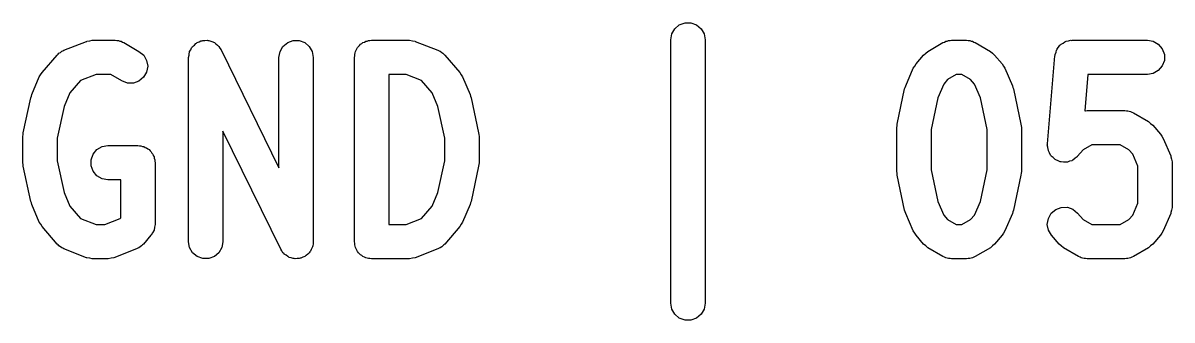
# Model space of a CAD drawing. Extents: x 100.8 to 195, y -113.5 to -35.1.
# Drawn here: x 151.821 to 156.179, y -80.514 to -79.386 of the extents above; entities that cross this region are included whole.
import ezdxf

# ---------------------------------------------------------------- set-up
doc = ezdxf.new("R2010")
doc.units = 0
doc.header["$MEASUREMENT"] = 0
doc.layers.add('BLACK', color=7, linetype='CONTINUOUS')

msp = doc.modelspace()

# ---------------------------------------------------------------- linework, layer by layer
at = {"layer": 'BLACK', "linetype": 'CONTINUOUS'}
for p, q in [((154.293, -79.4082), (154.31, -79.3937)), ((154.31, -79.3937), (154.332, -79.386)), ((154.332, -79.386), (154.354, -79.386)), ((154.354, -79.386), (154.375, -79.3937)), ((154.375, -79.3937), (154.393, -79.4082)), ((154.278, -79.45), (154.282, -79.4278)), ((154.282, -79.4278), (154.293, -79.4082)), ((154.393, -79.4082), (154.404, -79.4278)), ((154.404, -79.4278), (154.408, -79.45)), ((151.972, -79.4918), (151.976, -79.4894)), ((151.976, -79.4894), (152.062, -79.4561)), ((152.062, -79.4561), (152.063, -79.4559)), ((152.063, -79.4556), (152.074, -79.4537)), ((152.063, -79.4559), (152.063, -79.4556)), ((152.074, -79.4537), (152.084, -79.4517)), ((152.084, -79.4517), (152.085, -79.4518)), ((152.085, -79.4518), (152.086, -79.4517)), ((152.086, -79.4517), (152.171, -79.4517)), ((152.171, -79.4517), (152.177, -79.4527)), ((152.177, -79.4527), (152.183, -79.4527)), ((152.183, -79.4527), (152.188, -79.4546)), ((152.188, -79.4546), (152.194, -79.4556)), ((152.194, -79.4556), (152.199, -79.4585)), ((152.199, -79.4585), (152.204, -79.4605)), ((152.204, -79.4605), (152.261, -79.4939)), ((152.453, -79.4944), (152.457, -79.4876)), ((152.457, -79.4876), (152.46, -79.4804)), ((152.46, -79.4804), (152.463, -79.4779)), ((152.463, -79.4779), (152.464, -79.4749)), ((152.464, -79.4749), (152.471, -79.4698)), ((152.471, -79.4698), (152.476, -79.4641)), ((152.476, -79.4641), (152.479, -79.4626)), ((152.479, -79.4626), (152.482, -79.4604)), ((152.482, -79.4604), (152.489, -79.4577)), ((152.489, -79.4577), (152.496, -79.4542)), ((152.496, -79.4542), (152.5, -79.4538)), ((152.5, -79.4538), (152.503, -79.4527)), ((152.503, -79.4527), (152.511, -79.4527)), ((152.511, -79.4527), (152.519, -79.4518)), ((152.519, -79.4518), (152.522, -79.4527)), ((152.522, -79.4527), (152.526, -79.4527)), ((152.526, -79.4527), (152.533, -79.4553)), ((152.533, -79.4553), (152.541, -79.4572)), ((152.541, -79.4572), (152.544, -79.4592)), ((152.544, -79.4592), (152.547, -79.4604)), ((152.547, -79.4604), (152.553, -79.4654)), ((152.553, -79.4654), (152.559, -79.4698)), ((152.559, -79.4698), (152.561, -79.4726)), ((152.561, -79.4726), (152.564, -79.4749)), ((152.564, -79.4749), (152.568, -79.4817)), ((152.568, -79.4817), (152.573, -79.4881)), ((152.573, -79.4881), (152.792, -79.9362)), ((152.796, -79.4944), (152.807, -79.4749)), ((152.807, -79.4749), (152.825, -79.4604)), ((152.825, -79.4604), (152.846, -79.4527)), ((152.846, -79.4527), (152.868, -79.4527)), ((152.868, -79.4527), (152.89, -79.4604)), ((152.89, -79.4604), (152.907, -79.4749)), ((152.907, -79.4749), (152.918, -79.4944)), ((153.082, -79.4944), (153.085, -79.4895)), ((153.085, -79.4895), (153.087, -79.4842)), ((153.087, -79.4842), (153.09, -79.4798)), ((153.09, -79.4798), (153.093, -79.4749)), ((153.093, -79.4749), (153.097, -79.4712)), ((153.097, -79.4712), (153.101, -79.4669)), ((153.101, -79.4669), (153.106, -79.464)), ((153.106, -79.464), (153.11, -79.4604)), ((153.11, -79.4604), (153.116, -79.4584)), ((153.116, -79.4584), (153.121, -79.4556)), ((153.121, -79.4556), (153.126, -79.4546)), ((153.126, -79.4546), (153.132, -79.4527)), ((153.132, -79.4527), (153.137, -79.4527)), ((153.137, -79.4527), (153.143, -79.4517)), ((153.143, -79.4517), (153.286, -79.4517)), ((153.286, -79.4518), (153.287, -79.4517)), ((153.286, -79.4517), (153.286, -79.4518)), ((153.287, -79.4517), (153.298, -79.4537)), ((153.298, -79.4537), (153.308, -79.4556)), ((153.308, -79.4556), (153.309, -79.4559)), ((153.309, -79.4559), (153.309, -79.4561)), ((153.309, -79.4561), (153.395, -79.4894)), ((153.395, -79.4894), (153.399, -79.4918)), ((154.278, -80.45), (154.278, -79.45)), ((154.408, -79.45), (154.408, -80.45)), ((155.253, -79.4939), (155.31, -79.4605)), ((155.31, -79.4605), (155.316, -79.4585)), ((155.316, -79.4585), (155.321, -79.4556)), ((155.321, -79.4556), (155.326, -79.4546)), ((155.326, -79.4546), (155.331, -79.4527)), ((155.331, -79.4527), (155.337, -79.4527)), ((155.337, -79.4527), (155.343, -79.4517)), ((155.343, -79.4517), (155.4, -79.4517)), ((155.4, -79.4517), (155.406, -79.4527)), ((155.406, -79.4527), (155.412, -79.4527)), ((155.412, -79.4527), (155.417, -79.4546)), ((155.417, -79.4546), (155.422, -79.4556)), ((155.422, -79.4556), (155.427, -79.4585)), ((155.427, -79.4585), (155.433, -79.4605)), ((155.433, -79.4605), (155.49, -79.4939)), ((155.739, -79.4974), (155.741, -79.4893)), ((155.741, -79.4893), (155.743, -79.4869)), ((155.743, -79.4869), (155.744, -79.4842)), ((155.744, -79.4842), (155.749, -79.4777)), ((155.749, -79.4777), (155.754, -79.4708)), ((155.754, -79.4708), (155.756, -79.4691)), ((155.756, -79.4691), (155.758, -79.4669)), ((155.758, -79.4669), (155.766, -79.4627)), ((155.766, -79.4627), (155.772, -79.4578)), ((155.772, -79.4578), (155.775, -79.457)), ((155.775, -79.457), (155.778, -79.4556)), ((155.778, -79.4556), (155.786, -79.4541)), ((155.786, -79.4541), (155.794, -79.4519)), ((155.794, -79.4519), (155.797, -79.4522)), ((155.797, -79.4522), (155.8, -79.4517)), ((155.8, -79.4517), (156.086, -79.4517)), ((156.086, -79.4517), (156.108, -79.4556)), ((156.108, -79.4556), (156.127, -79.4669)), ((156.127, -79.4669), (156.142, -79.4842)), ((156.142, -79.4842), (156.15, -79.5054)), ((151.894, -79.5744), (151.951, -79.5077)), ((151.951, -79.5077), (151.954, -79.5048)), ((151.954, -79.5048), (151.957, -79.5011)), ((151.957, -79.5011), (151.963, -79.4976)), ((151.963, -79.4976), (151.968, -79.4934)), ((151.968, -79.4934), (151.972, -79.4918)), ((152.261, -79.4939), (152.279, -79.5084)), ((152.279, -79.5084), (152.29, -79.528)), ((152.29, -79.528), (152.294, -79.5503)), ((152.449, -79.5167), (152.451, -79.5089)), ((152.449, -80.2167), (152.449, -79.5167)), ((152.451, -79.501), (152.453, -79.4979)), ((152.451, -79.5089), (152.451, -79.501)), ((152.453, -79.4979), (152.453, -79.4944)), ((152.792, -79.5167), (152.796, -79.4944)), ((152.792, -79.9362), (152.792, -79.5167)), ((152.918, -79.4944), (152.922, -79.5167)), ((152.922, -79.5167), (152.922, -80.2167)), ((153.078, -79.5167), (153.079, -79.5111)), ((153.078, -80.2167), (153.078, -79.5167)), ((153.079, -79.5054), (153.081, -79.5)), ((153.079, -79.5111), (153.079, -79.5054)), ((153.081, -79.5), (153.082, -79.4944)), ((153.399, -79.4918), (153.403, -79.4934)), ((153.403, -79.4934), (153.409, -79.4976)), ((153.409, -79.4976), (153.414, -79.5011)), ((153.414, -79.5011), (153.417, -79.5048)), ((153.417, -79.5048), (153.421, -79.5077)), ((153.421, -79.5077), (153.478, -79.5744)), ((155.208, -79.541), (155.236, -79.5077)), ((155.236, -79.5077), (155.245, -79.5008)), ((155.245, -79.5008), (155.253, -79.4939)), ((155.49, -79.4939), (155.498, -79.5008)), ((155.498, -79.5008), (155.506, -79.5077)), ((155.506, -79.5077), (155.535, -79.541)), ((155.707, -79.8444), (155.735, -79.5111)), ((155.735, -79.5111), (155.736, -79.5083)), ((155.736, -79.5054), (155.739, -79.4974)), ((155.736, -79.5083), (155.736, -79.5054)), ((156.15, -79.528), (156.142, -79.5492)), ((156.15, -79.5054), (156.15, -79.528)), ((151.888, -79.5828), (151.894, -79.5744)), ((152.29, -79.5725), (152.278, -79.592)), ((152.294, -79.5503), (152.29, -79.5725)), ((153.478, -79.5744), (153.483, -79.5828)), ((155.169, -79.6244), (155.197, -79.5577)), ((155.197, -79.5577), (155.203, -79.5495)), ((155.203, -79.5495), (155.208, -79.541)), ((155.535, -79.541), (155.54, -79.5495)), ((155.54, -79.5495), (155.545, -79.5577)), ((155.545, -79.5577), (155.574, -79.6244)), ((156.127, -79.5665), (156.108, -79.5777)), ((156.142, -79.5492), (156.127, -79.5665)), ((151.855, -79.6577), (151.883, -79.5911)), ((151.883, -79.5911), (151.888, -79.5828)), ((152.039, -79.6047), (151.999, -79.6514)), ((152.098, -79.5817), (152.039, -79.6047)), ((152.154, -79.5817), (152.098, -79.5817)), ((152.196, -79.6061), (152.154, -79.5817)), ((152.217, -79.614), (152.196, -79.6061)), ((152.24, -79.6141), (152.217, -79.614)), ((152.261, -79.6064), (152.24, -79.6141)), ((152.278, -79.592), (152.261, -79.6064)), ((153.208, -79.5817), (153.208, -80.1517)), ((153.274, -79.5817), (153.208, -79.5817)), ((153.333, -79.6047), (153.274, -79.5817)), ((153.373, -79.6514), (153.333, -79.6047)), ((153.483, -79.5828), (153.488, -79.5911)), ((153.488, -79.5911), (153.517, -79.6577)), ((155.313, -79.6181), (155.291, -79.6698)), ((155.328, -79.6006), (155.313, -79.6181)), ((155.36, -79.5817), (155.328, -79.6006)), ((155.382, -79.5817), (155.36, -79.5817)), ((155.415, -79.6006), (155.382, -79.5817)), ((155.43, -79.6181), (155.415, -79.6006)), ((155.452, -79.6698), (155.43, -79.6181)), ((155.86, -79.5817), (155.848, -79.7194)), ((156.086, -79.5817), (155.86, -79.5817)), ((156.108, -79.5777), (156.086, -79.5817)), ((151.851, -79.6697), (151.853, -79.6639)), ((151.853, -79.6639), (151.855, -79.6577)), ((151.999, -79.6514), (151.977, -79.7031)), ((153.395, -79.7031), (153.373, -79.6514)), ((153.517, -79.6577), (153.518, -79.6639)), ((153.518, -79.6639), (153.521, -79.6697)), ((155.136, -79.7697), (155.165, -79.6364)), ((155.165, -79.6364), (155.167, -79.6305)), ((155.167, -79.6305), (155.169, -79.6244)), ((155.574, -79.6244), (155.575, -79.6305)), ((155.575, -79.6305), (155.578, -79.6364)), ((155.578, -79.6364), (155.606, -79.7697)), ((151.822, -79.803), (151.851, -79.6697)), ((151.977, -79.7031), (151.951, -79.8236)), ((153.421, -79.8236), (153.395, -79.7031)), ((153.521, -79.6697), (153.549, -79.803)), ((155.291, -79.6698), (155.265, -79.7902)), ((155.478, -79.7902), (155.452, -79.6698)), ((155.848, -79.7194), (155.851, -79.7193)), ((155.851, -79.7193), (155.857, -79.7183)), ((155.857, -79.7183), (156, -79.7183)), ((156, -79.7183), (156.006, -79.7193)), ((156.006, -79.7193), (156.012, -79.7194)), ((156.012, -79.7194), (156.017, -79.7213)), ((156.017, -79.7213), (156.022, -79.7223)), ((156.022, -79.7223), (156.027, -79.7252)), ((156.027, -79.7252), (156.033, -79.7272)), ((156.033, -79.7272), (156.09, -79.7605)), ((155.135, -79.7833), (155.136, -79.7766)), ((155.135, -79.95), (155.135, -79.7833)), ((155.136, -79.7766), (155.136, -79.7697)), ((155.265, -79.7902), (155.265, -79.9431)), ((155.478, -79.9431), (155.478, -79.7902)), ((155.606, -79.7697), (155.607, -79.7766)), ((155.607, -79.7766), (155.608, -79.7833)), ((155.608, -79.7833), (155.608, -79.95)), ((156.09, -79.7605), (156.098, -79.7675)), ((156.098, -79.7675), (156.106, -79.7744)), ((156.106, -79.7744), (156.135, -79.8077)), ((151.821, -79.8167), (151.822, -79.8099)), ((151.821, -79.9167), (151.821, -79.8167)), ((151.822, -79.8099), (151.822, -79.803)), ((151.951, -79.8236), (151.951, -79.9098)), ((152.799, -80.2453), (152.579, -79.7971)), ((152.579, -79.7971), (152.579, -80.2167)), ((153.421, -79.9098), (153.421, -79.8236)), ((153.549, -79.803), (153.55, -79.8099)), ((153.55, -79.8099), (153.551, -79.8167)), ((153.551, -79.8167), (153.551, -79.9167)), ((156.135, -79.8077), (156.14, -79.8162)), ((156.14, -79.8162), (156.145, -79.8244)), ((156.145, -79.8244), (156.174, -79.8911)), ((152.087, -79.8842), (152.101, -79.8669)), ((152.101, -79.8669), (152.121, -79.8556)), ((152.121, -79.8556), (152.143, -79.8517)), ((152.143, -79.8517), (152.257, -79.8517)), ((152.257, -79.8517), (152.263, -79.8527)), ((152.263, -79.8527), (152.268, -79.8527)), ((152.268, -79.8527), (152.274, -79.8546)), ((152.274, -79.8546), (152.279, -79.8556)), ((152.279, -79.8556), (152.284, -79.8584)), ((152.284, -79.8584), (152.29, -79.8604)), ((152.29, -79.8604), (152.294, -79.864)), ((152.294, -79.864), (152.299, -79.8669)), ((152.299, -79.8669), (152.303, -79.8712)), ((152.303, -79.8712), (152.307, -79.8749)), ((152.307, -79.8749), (152.31, -79.8798)), ((152.31, -79.8798), (152.313, -79.8842)), ((155.706, -79.8493), (155.707, -79.8469)), ((155.708, -79.8581), (155.706, -79.8493)), ((155.707, -79.8469), (155.707, -79.8444)), ((155.709, -79.8669), (155.708, -79.8581)), ((155.71, -79.8692), (155.709, -79.8669)), ((155.71, -79.8716), (155.71, -79.8692)), ((155.714, -79.8793), (155.71, -79.8716)), ((155.718, -79.8874), (155.714, -79.8793)), ((155.842, -79.8673), (155.821, -79.8923)), ((155.875, -79.8483), (155.842, -79.8673)), ((155.982, -79.8483), (155.875, -79.8483)), ((156.015, -79.8673), (155.982, -79.8483)), ((156.03, -79.8847), (156.015, -79.8673)), ((151.822, -79.9234), (151.821, -79.9167)), ((151.822, -79.9303), (151.822, -79.9234)), ((151.951, -79.9098), (151.977, -80.0302)), ((152.079, -79.9054), (152.087, -79.8842)), ((152.079, -79.928), (152.079, -79.9054)), ((152.313, -79.8842), (152.315, -79.8895)), ((152.315, -79.8895), (152.318, -79.8944)), ((152.318, -79.8944), (152.319, -79.9)), ((152.319, -79.9), (152.321, -79.9054)), ((152.321, -79.9054), (152.321, -79.9111)), ((152.321, -79.9111), (152.322, -79.9167)), ((152.322, -79.9167), (152.322, -80.15)), ((153.395, -80.0302), (153.421, -79.9098)), ((153.55, -79.9234), (153.549, -79.9303)), ((153.551, -79.9167), (153.55, -79.9234)), ((155.72, -79.8891), (155.718, -79.8874)), ((155.721, -79.8913), (155.72, -79.8891)), ((155.728, -79.897), (155.721, -79.8913)), ((155.734, -79.9033), (155.728, -79.897)), ((155.736, -79.9043), (155.734, -79.9033)), ((155.738, -79.9059), (155.736, -79.9043)), ((155.747, -79.9091), (155.738, -79.9059)), ((155.755, -79.9128), (155.747, -79.9091)), ((155.757, -79.913), (155.755, -79.9128)), ((155.759, -79.9139), (155.757, -79.913)), ((155.768, -79.914), (155.759, -79.9139)), ((155.777, -79.9147), (155.768, -79.914)), ((155.78, -79.9141), (155.777, -79.9147)), ((155.782, -79.9141), (155.78, -79.9141)), ((155.79, -79.9112), (155.782, -79.9141)), ((155.799, -79.9089), (155.79, -79.9112)), ((155.801, -79.9074), (155.799, -79.9089)), ((155.803, -79.9066), (155.801, -79.9074)), ((155.81, -79.901), (155.803, -79.9066)), ((155.817, -79.8959), (155.81, -79.901)), ((155.819, -79.8939), (155.817, -79.8959)), ((155.821, -79.8923), (155.819, -79.8939)), ((156.049, -79.93), (156.03, -79.8847)), ((156.174, -79.8911), (156.174, -79.8928)), ((156.174, -79.8928), (156.175, -79.8944)), ((156.175, -79.8944), (156.177, -79.9038)), ((156.177, -79.9038), (156.179, -79.913)), ((156.179, -79.913), (156.179, -79.9149)), ((156.179, -79.9149), (156.179, -79.9167)), ((156.179, -79.9167), (156.179, -80.0833)), ((151.851, -80.0636), (151.822, -79.9303)), ((152.087, -79.9492), (152.079, -79.928)), ((152.101, -79.9665), (152.087, -79.9492)), ((152.121, -79.9777), (152.101, -79.9665)), ((153.549, -79.9303), (153.521, -80.0636)), ((155.136, -79.9568), (155.135, -79.95)), ((155.136, -79.9636), (155.136, -79.9568)), ((155.165, -80.097), (155.136, -79.9636)), ((155.265, -79.9431), (155.291, -80.0635)), ((155.452, -80.0635), (155.478, -79.9431)), ((155.606, -79.9636), (155.578, -80.097)), ((155.607, -79.9568), (155.606, -79.9636)), ((155.608, -79.95), (155.607, -79.9568)), ((156.049, -80.07), (156.049, -79.93)), ((152.143, -79.9817), (152.121, -79.9777)), ((152.192, -79.9817), (152.143, -79.9817)), ((152.192, -80.126), (152.192, -79.9817)), ((151.977, -80.0302), (151.999, -80.0819)), ((153.373, -80.0819), (153.395, -80.0302)), ((151.853, -80.0695), (151.851, -80.0636)), ((151.855, -80.0756), (151.853, -80.0695)), ((151.883, -80.1423), (151.855, -80.0756)), ((151.999, -80.0819), (152.039, -80.1287)), ((153.333, -80.1287), (153.373, -80.0819)), ((153.517, -80.0756), (153.488, -80.1423)), ((153.518, -80.0695), (153.517, -80.0756)), ((153.521, -80.0636), (153.518, -80.0695)), ((155.167, -80.1028), (155.165, -80.097)), ((155.291, -80.0635), (155.313, -80.1153)), ((155.43, -80.1153), (155.452, -80.0635)), ((155.578, -80.097), (155.575, -80.1028)), ((155.721, -80.1087), (155.738, -80.0941)), ((155.738, -80.0941), (155.759, -80.0861)), ((155.759, -80.0861), (155.782, -80.0859)), ((155.782, -80.0859), (155.803, -80.0934)), ((155.803, -80.0934), (155.821, -80.1077)), ((156.03, -80.1153), (156.049, -80.07)), ((156.177, -80.0962), (156.175, -80.1056)), ((156.179, -80.087), (156.177, -80.0962)), ((156.179, -80.0833), (156.179, -80.0851)), ((156.179, -80.0851), (156.179, -80.087)), ((151.889, -80.1505), (151.883, -80.1423)), ((152.039, -80.1287), (152.098, -80.1517)), ((152.131, -80.1517), (152.19, -80.1287)), ((152.19, -80.1287), (152.192, -80.126)), ((153.274, -80.1517), (153.333, -80.1287)), ((153.488, -80.1423), (153.483, -80.1505)), ((155.169, -80.1089), (155.167, -80.1028)), ((155.197, -80.1756), (155.169, -80.1089)), ((155.313, -80.1153), (155.328, -80.1327)), ((155.328, -80.1327), (155.36, -80.1517)), ((155.382, -80.1517), (155.415, -80.1327)), ((155.415, -80.1327), (155.43, -80.1153)), ((155.574, -80.1089), (155.545, -80.1756)), ((155.575, -80.1028), (155.574, -80.1089)), ((155.706, -80.1507), (155.71, -80.1284)), ((155.71, -80.1284), (155.721, -80.1087)), ((155.821, -80.1077), (155.842, -80.1327)), ((155.842, -80.1327), (155.875, -80.1517)), ((155.982, -80.1517), (156.015, -80.1327)), ((156.015, -80.1327), (156.03, -80.1153)), ((156.174, -80.1089), (156.145, -80.1756)), ((156.175, -80.1056), (156.174, -80.1072)), ((156.174, -80.1072), (156.174, -80.1089)), ((151.894, -80.159), (151.889, -80.1505)), ((151.951, -80.2256), (151.894, -80.159)), ((152.098, -80.1517), (152.131, -80.1517)), ((152.312, -80.1823), (152.307, -80.1918)), ((152.318, -80.1729), (152.312, -80.1823)), ((152.32, -80.1614), (152.318, -80.1722)), ((152.318, -80.1722), (152.318, -80.1725)), ((152.318, -80.1725), (152.318, -80.1729)), ((152.322, -80.1507), (152.32, -80.1614)), ((152.322, -80.15), (152.322, -80.1503)), ((152.322, -80.1503), (152.322, -80.1507)), ((153.208, -80.1517), (153.274, -80.1517)), ((153.478, -80.159), (153.421, -80.2256)), ((153.483, -80.1505), (153.478, -80.159)), ((155.203, -80.1838), (155.197, -80.1756)), ((155.208, -80.1923), (155.203, -80.1838)), ((155.36, -80.1517), (155.382, -80.1517)), ((155.54, -80.1838), (155.535, -80.1923)), ((155.545, -80.1756), (155.54, -80.1838)), ((155.711, -80.1729), (155.706, -80.1507)), ((155.722, -80.1923), (155.711, -80.1729)), ((155.875, -80.1517), (155.982, -80.1517)), ((156.14, -80.1838), (156.135, -80.1923)), ((156.145, -80.1756), (156.14, -80.1838)), ((151.954, -80.2286), (151.951, -80.2256)), ((151.957, -80.2322), (151.954, -80.2286)), ((152.274, -80.2286), (152.271, -80.2322)), ((152.278, -80.2256), (152.274, -80.2286)), ((152.306, -80.1923), (152.278, -80.2256)), ((152.307, -80.192), (152.306, -80.1923)), ((152.307, -80.1918), (152.307, -80.192)), ((152.453, -80.2389), (152.449, -80.2167)), ((152.579, -80.2167), (152.575, -80.2389)), ((152.921, -80.2244), (152.92, -80.2323)), ((152.922, -80.2167), (152.921, -80.2244)), ((153.079, -80.2223), (153.078, -80.2167)), ((153.079, -80.228), (153.079, -80.2223)), ((153.081, -80.2333), (153.079, -80.228)), ((153.417, -80.2286), (153.414, -80.2322)), ((153.421, -80.2256), (153.417, -80.2286)), ((155.236, -80.2256), (155.208, -80.1923)), ((155.245, -80.2325), (155.236, -80.2256)), ((155.506, -80.2256), (155.498, -80.2325)), ((155.535, -80.1923), (155.506, -80.2256)), ((155.751, -80.2256), (155.722, -80.1923)), ((155.759, -80.2325), (155.751, -80.2256)), ((156.106, -80.2256), (156.098, -80.2325)), ((156.135, -80.1923), (156.106, -80.2256)), ((151.963, -80.2357), (151.957, -80.2322)), ((151.968, -80.24), (151.963, -80.2357)), ((151.972, -80.2415), (151.968, -80.24)), ((151.976, -80.2439), (151.972, -80.2415)), ((152.062, -80.2772), (151.976, -80.2439)), ((152.252, -80.2439), (152.166, -80.2772)), ((152.256, -80.2415), (152.252, -80.2439)), ((152.26, -80.24), (152.256, -80.2415)), ((152.266, -80.2357), (152.26, -80.24)), ((152.271, -80.2322), (152.266, -80.2357)), ((152.464, -80.2584), (152.453, -80.2389)), ((152.482, -80.273), (152.464, -80.2584)), ((152.503, -80.2807), (152.482, -80.273)), ((152.547, -80.273), (152.526, -80.2807)), ((152.564, -80.2584), (152.547, -80.273)), ((152.575, -80.2389), (152.564, -80.2584)), ((152.803, -80.2516), (152.799, -80.2453)), ((152.807, -80.2584), (152.803, -80.2516)), ((152.81, -80.2607), (152.807, -80.2584)), ((152.812, -80.2635), (152.81, -80.2607)), ((152.819, -80.2679), (152.812, -80.2635)), ((152.825, -80.273), (152.819, -80.2679)), ((152.828, -80.2741), (152.825, -80.273)), ((152.831, -80.2761), (152.828, -80.2741)), ((152.89, -80.273), (152.882, -80.2757)), ((152.892, -80.2707), (152.89, -80.273)), ((152.895, -80.2692), (152.892, -80.2707)), ((152.901, -80.2635), (152.895, -80.2692)), ((152.907, -80.2584), (152.901, -80.2635)), ((152.909, -80.2554), (152.907, -80.2584)), ((152.911, -80.2529), (152.909, -80.2554)), ((152.914, -80.2457), (152.911, -80.2529)), ((152.918, -80.2389), (152.914, -80.2457)), ((152.919, -80.2355), (152.918, -80.2389)), ((152.92, -80.2323), (152.919, -80.2355)), ((153.082, -80.2389), (153.081, -80.2333)), ((153.085, -80.2438), (153.082, -80.2389)), ((153.087, -80.2492), (153.085, -80.2438)), ((153.09, -80.2535), (153.087, -80.2492)), ((153.093, -80.2584), (153.09, -80.2535)), ((153.097, -80.2621), (153.093, -80.2584)), ((153.101, -80.2665), (153.097, -80.2621)), ((153.106, -80.2693), (153.101, -80.2665)), ((153.11, -80.273), (153.106, -80.2693)), ((153.116, -80.2749), (153.11, -80.273)), ((153.395, -80.2439), (153.309, -80.2772)), ((153.399, -80.2415), (153.395, -80.2439)), ((153.403, -80.24), (153.399, -80.2415)), ((153.409, -80.2357), (153.403, -80.24)), ((153.414, -80.2322), (153.409, -80.2357)), ((155.253, -80.2395), (155.245, -80.2325)), ((155.31, -80.2728), (155.253, -80.2395)), ((155.316, -80.2748), (155.31, -80.2728)), ((155.433, -80.2728), (155.427, -80.2748)), ((155.49, -80.2395), (155.433, -80.2728)), ((155.498, -80.2325), (155.49, -80.2395)), ((155.767, -80.2395), (155.759, -80.2325)), ((155.824, -80.2728), (155.767, -80.2395)), ((155.83, -80.2748), (155.824, -80.2728)), ((156.033, -80.2728), (156.027, -80.2748)), ((156.09, -80.2395), (156.033, -80.2728)), ((156.098, -80.2325), (156.09, -80.2395)), ((152.063, -80.2774), (152.062, -80.2772)), ((152.063, -80.2777), (152.063, -80.2774)), ((152.074, -80.2796), (152.063, -80.2777)), ((152.084, -80.2816), (152.074, -80.2796)), ((152.085, -80.2815), (152.084, -80.2816)), ((152.086, -80.2817), (152.085, -80.2815)), ((152.143, -80.2817), (152.086, -80.2817)), ((152.144, -80.2815), (152.143, -80.2817)), ((152.155, -80.2796), (152.144, -80.2816)), ((152.144, -80.2816), (152.144, -80.2815)), ((152.165, -80.2777), (152.155, -80.2796)), ((152.166, -80.2774), (152.165, -80.2777)), ((152.166, -80.2772), (152.166, -80.2774)), ((152.526, -80.2807), (152.503, -80.2807)), ((152.838, -80.278), (152.831, -80.2761)), ((152.846, -80.2807), (152.838, -80.278)), ((152.849, -80.2807), (152.846, -80.2807)), ((152.853, -80.2815), (152.849, -80.2807)), ((152.861, -80.2807), (152.853, -80.2815)), ((152.868, -80.2807), (152.861, -80.2807)), ((152.872, -80.2795), (152.868, -80.2807)), ((152.875, -80.2791), (152.872, -80.2795)), ((152.882, -80.2757), (152.875, -80.2791)), ((153.121, -80.2777), (153.116, -80.2749)), ((153.126, -80.2787), (153.121, -80.2777)), ((153.132, -80.2807), (153.126, -80.2787)), ((153.137, -80.2807), (153.132, -80.2807)), ((153.143, -80.2817), (153.137, -80.2807)), ((153.286, -80.2817), (153.143, -80.2817)), ((153.287, -80.2816), (153.286, -80.2815)), ((153.286, -80.2815), (153.286, -80.2817)), ((153.298, -80.2796), (153.287, -80.2816)), ((153.308, -80.2777), (153.298, -80.2796)), ((153.309, -80.2774), (153.308, -80.2777)), ((153.309, -80.2772), (153.309, -80.2774)), ((155.321, -80.2777), (155.316, -80.2748)), ((155.326, -80.2787), (155.321, -80.2777)), ((155.331, -80.2806), (155.326, -80.2787)), ((155.337, -80.2807), (155.331, -80.2806)), ((155.343, -80.2817), (155.337, -80.2807)), ((155.4, -80.2817), (155.343, -80.2817)), ((155.406, -80.2807), (155.4, -80.2817)), ((155.412, -80.2806), (155.406, -80.2807)), ((155.417, -80.2787), (155.412, -80.2806)), ((155.422, -80.2777), (155.417, -80.2787)), ((155.427, -80.2748), (155.422, -80.2777)), ((155.835, -80.2777), (155.83, -80.2748)), ((155.84, -80.2787), (155.835, -80.2777)), ((155.846, -80.2806), (155.84, -80.2787)), ((155.851, -80.2807), (155.846, -80.2806)), ((155.857, -80.2817), (155.851, -80.2807)), ((156, -80.2817), (155.857, -80.2817)), ((156.006, -80.2807), (156, -80.2817)), ((156.012, -80.2806), (156.006, -80.2807)), ((156.017, -80.2787), (156.012, -80.2806)), ((156.022, -80.2777), (156.017, -80.2787)), ((156.027, -80.2748), (156.022, -80.2777)), ((154.282, -80.4722), (154.278, -80.45)), ((154.293, -80.4918), (154.282, -80.4722)), ((154.31, -80.5063), (154.293, -80.4918)), ((154.393, -80.4918), (154.375, -80.5063)), ((154.404, -80.4722), (154.393, -80.4918)), ((154.408, -80.45), (154.404, -80.4722)), ((154.332, -80.514), (154.31, -80.5063)), ((154.354, -80.514), (154.332, -80.514)), ((154.375, -80.5063), (154.354, -80.514))]:
    msp.add_line(p, q, dxfattribs=at)

doc.saveas('drawing.dxf')
